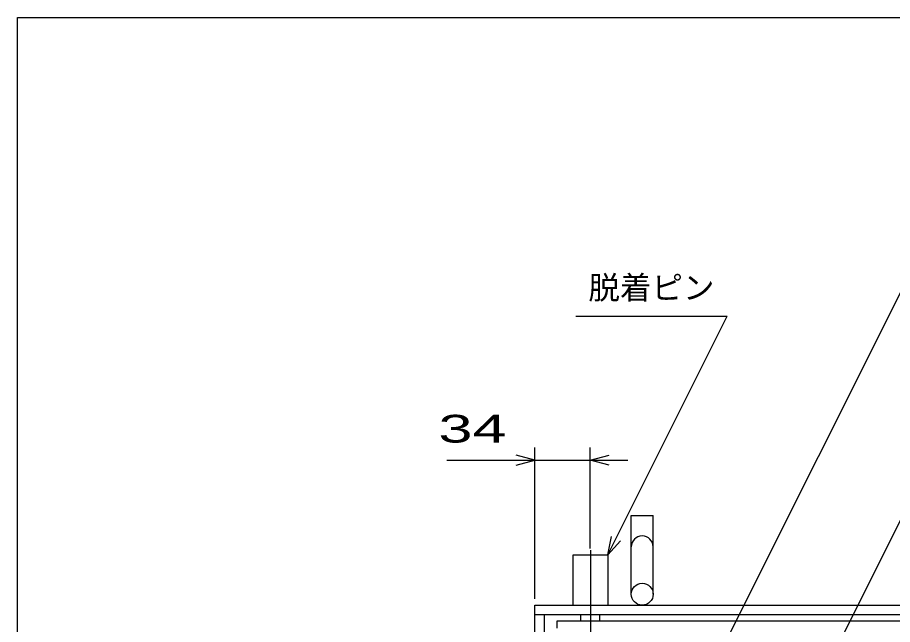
# Model space of a CAD drawing. Units: millimetres, scale not verified. Extents: x -1456 to 1389, y -1026 to 839.
# Drawn here: x -1379 to -824, y 454 to 839 of the extents above; entities that cross this region are included whole.
import ezdxf
from ezdxf.enums import TextEntityAlignment as Align

# ---------------------------------------------------------------- set-up
doc = ezdxf.new("R2010")
doc.units = ezdxf.units.MM
doc.header["$LTSCALE"] = 8
doc.linetypes.add('LONG_DASHED_DOTTED', pattern=[15.25, 12, -1.5, 0.25, -1.5])
for name, color, linetype, lineweight in [('0_2', 150, 'Continuous', 25), ('16', 3, 'Continuous', 25), ('19', 6, 'Continuous', 25), ('22', 4, 'Continuous', 25)]:
    doc.layers.add(name, color=color, linetype=linetype, lineweight=lineweight)
doc.styles.add('ベクトル', font='')
doc.styles.get('ベクトル').set_extended_font_data('ベクトル')

msp = doc.modelspace()

# ---------------------------------------------------------------- linework, layer by layer
at = {"layer": '0_2'}
for p, q in [((-1379.2, -921.2), (-1379.2, 838.8)), ((-1379.2, 838.8), (1388.8, 838.8))]:
    msp.add_line(p, q, dxfattribs=at)
at = {"layer": '16'}
for p, q in [((-1037, 455.882), (-430, 455.882)), ((-1037, 451.382), (-1037, 455.882))]:
    msp.add_line(p, q, dxfattribs=at)
at = {"layer": '19'}
for p, q in [((-990, 472.882), (-990, 522.882)), ((-990, 522.882), (-976, 522.882)), ((-976, 472.882), (-976, 522.882)), ((-1026.85, 465.882), (-1026.85, 497.882)), ((-1026.85, 497.882), (-1004.85, 497.882)), ((-1004.85, 497.882), (-1004.85, 465.882)), ((-1051, 465.882), (-416, 465.882)), ((-1051, -154.118), (-1051, 465.882)), ((-1051, 459.882), (-416, 459.882)), ((-1045, -148.118), (-1045, 459.882)), ((-1021.85, 455.882), (-1021.85, 459.882)), ((-1009.85, 455.882), (-1009.85, 459.882))]:
    msp.add_line(p, q, dxfattribs=at)
at = {"layer": '19', "linetype": 'LONG_DASHED_DOTTED'}
msp.add_line((-1015.85, 500.882), (-1015.85, 432.882), dxfattribs=at)
at = {"layer": '19'}
msp.add_circle((-983, 472.882), 7, dxfattribs=at)
msp.add_arc((-983, 502.882), 7, 0, 180, dxfattribs=at)
at = {"layer": '22'}
for p, q in [((-959.4, 383.882), (-807.15, 688.382)), ((-1025.1, 649.382), (-929.1, 649.382)), ((-1004.85, 497.882), (-929.1, 649.382)), ((-874.65, 408.882), (-753.4, 651.382)), ((-1051, 557.882), (-1063, 561.082)), ((-1051, 469.882), (-1051, 565.882)), ((-1016, 501.878), (-1016, 565.882)), ((-1016, 557.882), (-1004, 561.082)), ((-1107, 557.882), (-1051, 557.882)), ((-1063, 554.682), (-1051, 557.882)), ((-1051, 557.882), (-1016, 557.882)), ((-1004, 554.682), (-1016, 557.882)), ((-1016, 557.882), (-992, 557.882)), ((-1004.85, 497.882), (-1002.45, 509.562)), ((-1004.85, 497.882), (-996.85, 506.682))]:
    msp.add_line(p, q, dxfattribs=at)

# ---------------------------------------------------------------- texts
at = {"layer": '22', "color": 2, "style": 'ベクトル'}
msp.add_text('脱着ピン', height=14.66, dxfattribs=at).set_placement((-1017.1, 667.382), align=Align.MIDDLE_LEFT)
at = {"layer": '22', "color": 2, "style": 'ベクトル', "width": 1.65}
msp.add_text(' 34 ', height=17.6, dxfattribs=at).set_placement((-1123, 577.882), align=Align.MIDDLE_LEFT)

doc.saveas('drawing.dxf')
